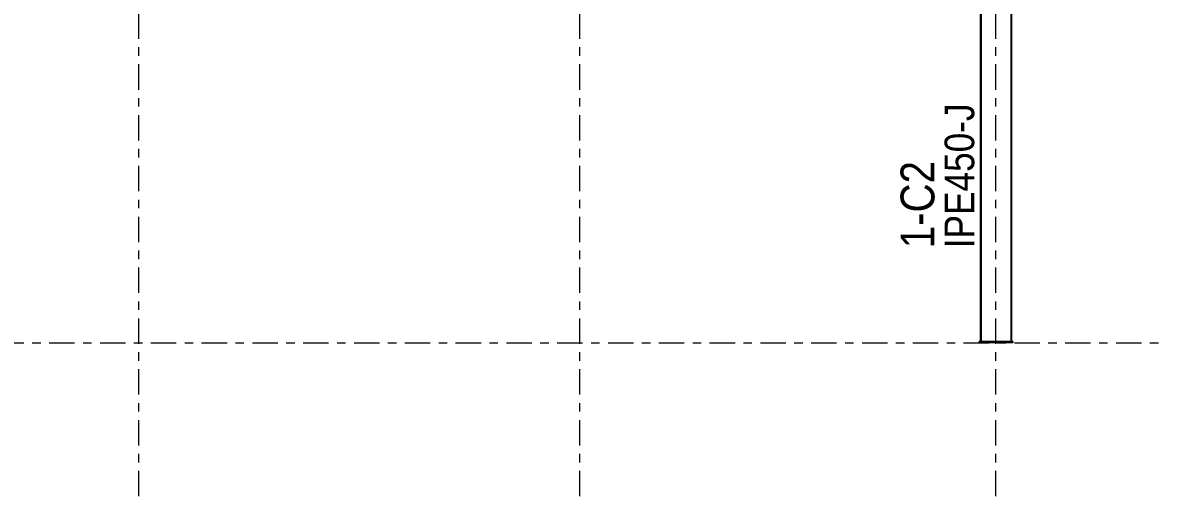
# Model space of a CAD drawing. Header units: millimetres. Extents: x -65 to 757, y -38 to 536.
# Drawn here: x 438.1 to 572.5, y 370.5 to 426.4 of the extents above; entities that cross this region are included whole.
import ezdxf

# ---------------------------------------------------------------- set-up
doc = ezdxf.new("R2010")
doc.units = ezdxf.units.MM
for name, pattern in [('XKITLINE00', [0]), ('XKITLINE02', [4, 2, -2]), ('XKITLINE03', [6, 3, -1, 1, -1])]:
    doc.linetypes.add(name, pattern=pattern)
for name, color, linetype, lineweight in [('Part', 2, 'Continuous', 0), ('PartMark', 7, 'Continuous', 0), ('S-grid', 1, 'Continuous', 0)]:
    doc.layers.add(name, color=color, linetype=linetype, lineweight=lineweight)
doc.styles.add('ARIAL', font='ARIAL.TTF')

# ---------------------------------------------------------------- blocks, each defined once
blk = doc.blocks.new('*A1548')
at = {"layer": 'S-grid', "color": 1, "linetype": 'XKITLINE03', "lineweight": 0}
blk.add_line((57.27, 388.62), (572.49, 388.62), dxfattribs=at)
blk = doc.blocks.new('*A1792')
at = {"layer": 'S-grid', "color": 1, "linetype": 'XKITLINE03', "lineweight": 0}
for p, q in [((451.84, 484.46), (451.84, 512.16)), ((451.84, 370.5), (451.84, 474.7))]:
    blk.add_line(p, q, dxfattribs=at)
at = {"layer": 'S-grid', "color": 3, "style": 'ARIAL', "width": 0.85}
blk.add_text('T2', height=3, dxfattribs=at).set_placement((449.51, 513.16))
blk = doc.blocks.new('*A1793')
at = {"layer": 'S-grid', "color": 1, "linetype": 'XKITLINE03', "lineweight": 0}
blk.add_line((503.93, 370.5), (503.93, 512.16), dxfattribs=at)
at = {"layer": 'S-grid', "color": 3, "style": 'ARIAL', "width": 0.85}
blk.add_text('T3', height=3, dxfattribs=at).set_placement((501.59, 513.16))
blk = doc.blocks.new('*A1794')
at = {"layer": 'S-grid', "color": 1, "linetype": 'XKITLINE03', "lineweight": 0}
for p, q in [((553.09, 482.61), (553.09, 512.16)), ((553.09, 370.5), (553.09, 462.41))]:
    blk.add_line(p, q, dxfattribs=at)
at = {"layer": 'S-grid', "color": 3, "style": 'ARIAL', "width": 0.85}
blk.add_text('S', height=3, dxfattribs=at).set_placement((551.76, 513.16))
blk = doc.blocks.new('*A1929')
at = {"layer": 'Part', "color": 7, "linetype": 'XKITLINE02', "lineweight": 0}
for p, q in [((553.69, 462.41), (551.22, 460.46)), ((551.34, 430.24), (551.34, 430.16)), ((554.85, 430.24), (554.85, 430.16)), ((551.22, 388.78), (554.97, 388.78))]:
    blk.add_line(p, q, dxfattribs=at)
at = {"layer": 'Part', "color": 2, "linetype": 'XKITLINE00', "lineweight": 0}
for p, q in [((554.85, 462.41), (554.85, 430.24)), ((554.97, 388.78), (554.97, 462.41)), ((551.22, 460.46), (551.22, 388.78)), ((551.34, 460.55), (551.34, 430.24)), ((551.34, 430.16), (551.34, 388.78)), ((554.85, 430.16), (554.85, 388.78))]:
    blk.add_line(p, q, dxfattribs=at)
blk = doc.blocks.new('*A2034')
at = {"layer": 'Part', "color": 2, "linetype": 'XKITLINE00', "lineweight": 0}
for p, q in [((555.09, 388.78), (551.09, 388.78)), ((551.09, 388.62), (551.09, 388.78)), ((555.09, 388.62), (551.09, 388.62)), ((555.09, 388.78), (555.09, 388.62))]:
    blk.add_line(p, q, dxfattribs=at)
blk = doc.blocks.new('*A2099')
at = {"layer": 'PartMark', "color": 7, "style": 'ARIAL', "width": 0.85}
blk.add_text('IPE450-J', height=3.5, rotation=90.0002, dxfattribs=at).set_placement((550.52, 399.78))
at = {"layer": 'PartMark', "color": 3, "style": 'ARIAL', "width": 0.85}
blk.add_text('1-C2', height=4, rotation=90.0002, dxfattribs=at).set_placement((545.82, 399.78))

msp = doc.modelspace()

# ---------------------------------------------------------------- block references
at = {"lineweight": 0}
for name in ['*A1792', '*A1793', '*A1794', '*A1929', '*A2099', '*A1548', '*A2034']:
    msp.add_blockref(name, (0, 0), dxfattribs=at)

doc.saveas('drawing.dxf')
